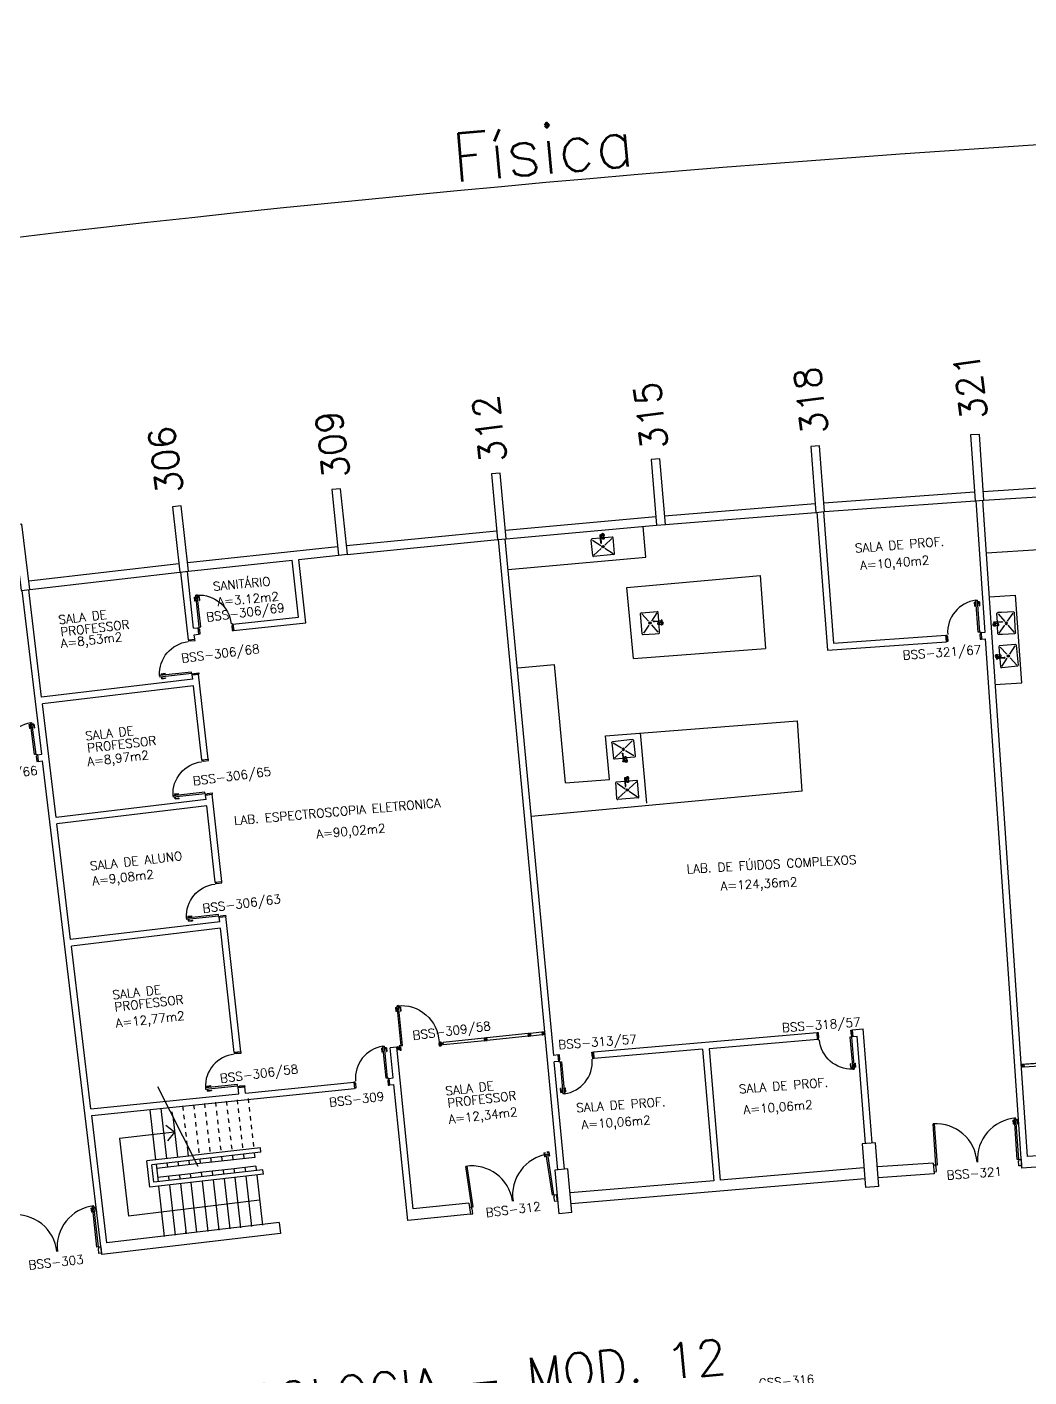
# Model space of a CAD drawing. Extents: x -152 to 150, y 325 to 437.
# Drawn here: x -50.26 to -27.46, y 406.4 to 437.11 of the extents above; entities that cross this region are included whole.
import ezdxf
from ezdxf.enums import TextEntityAlignment as Align

# ---------------------------------------------------------------- set-up
doc = ezdxf.new("R2010")
doc.units = 0
doc.header["$LTSCALE"] = 0.01
doc.header["$MEASUREMENT"] = 0
doc.header["$PDMODE"] = 98
doc.linetypes.add('HIDDEN', pattern=[0.375, 0.25, -0.125])
doc.layers.get('0').update_dxf_attribs({"linetype": 'CONTINUOUS'})
doc.layers.get('DEFPOINTS').update_dxf_attribs({"linetype": 'CONTINUOUS'})
for name, color, linetype in [('ALV', 2, 'CONTINUOUS'), ('AREA', 2, 'CONTINUOUS'), ('BANC', 2, 'CONTINUOUS'), ('DIV', 2, 'CONTINUOUS'), ('ESC', 1, 'CONTINUOUS'), ('ESQ', 1, 'CONTINUOUS'), ('ESTR', 3, 'CONTINUOUS'), ('NOPILAR1', 2, 'CONTINUOUS'), ('PEÇAS', 1, 'CONTINUOUS'), ('PISO', 1, 'CONTINUOUS'), ('TEXTO', 2, 'CONTINUOUS'), ('TEXTO-CENTRO-CUSTO', 2, 'CONTINUOUS'), ('TEXTO-ENDEREÇO', 2, 'CONTINUOUS'), ('USO', 2, 'CONTINUOUS')]:
    doc.layers.add(name, color=color, linetype=linetype)
doc.styles.add('1', font='romans.shx')
doc.styles.add('LEGENDA', font='romans.shx', dxfattribs={"height": 0.2})
doc.styles.add('NOPILAR', font='simplex.shx', dxfattribs={"height": 0.6})
doc.styles.add('UNB-100', font='simplex.shx', dxfattribs={"height": 3})
doc.styles.add('UNB-100-1', font='simplex.shx', dxfattribs={"height": 0.2})
doc.dimstyles.new('1-600', dxfattribs={"dimtxt": 1.1, "dimasz": 2.5, "dimexe": 2, "dimexo": 4, "dimgap": 0.2, "dimtad": 1, "dimdec": 0, "dimzin": 4, "dimdsep": 46, "dimlunit": 6, "dimtxsty": '1', "dimblk1": 'NONE', "dimblk2": 'NONE', "dimsah": 1, "dimcen": 0, "dimclrd": 2, "dimclre": 2, "dimclrt": 2, "dimadec": 0, "dimazin": 0, "dimtfac": 1, "dimtdec": 0, "dimtmove": 2, "dimatfit": 3, "dimldrblk": 'NONE', "dimfxl": 0, "dimtolj": 1, "dimtzin": 0, "dimarcsym": 0})

# ---------------------------------------------------------------- blocks, each defined once
blk = doc.blocks.new('PILAR-SSC')
blk.add_lwpolyline([(0, 0), (0, -1.5), (0.2, -1.5), (0.2, 0)], close=True)
blk = doc.blocks.new('PD80-SSC')
at = {"color": 2}
for p, q in [((-0.777, 0.01), (-0.777, -0.03)), ((-0.777, 0.01), (-0.687, 0.01)), ((-0.687, 0), (-0.687, 0.01)), ((-0.075, 0), (0.075, 0)), ((-0.075, 0), (-0.075, -0.02)), ((0.075, -0.03), (0.075, 0)), ((-0.817, -0.065), (-0.817, -0.03)), ((-0.085, -0.03), (-0.817, -0.03)), ((-0.085, -0.065), (-0.817, -0.065)), ((-0.777, -0.105), (-0.777, -0.065)), ((-0.777, -0.105), (-0.687, -0.105)), ((-0.767, 0), (-0.767, -0.03)), ((-0.767, 0), (-0.687, 0)), ((-0.767, -0.095), (-0.767, -0.065)), ((-0.767, -0.095), (-0.687, -0.095)), ((-0.687, -0.095), (-0.687, -0.105)), ((-0.085, -0.03), (-0.085, -0.065)), ((-0.075, -0.02), (-0.04, -0.02)), ((-0.04, -0.03), (-0.04, -0.02)), ((-0.04, -0.03), (0.075, -0.03)), ((-0.075, -0.781), (-0.04, -0.781)), ((-0.075, -0.801), (-0.075, -0.781)), ((-0.075, -0.801), (0.075, -0.801)), ((-0.075, -0.802), (0.075, -0.802)), ((-0.04, -0.771), (0.075, -0.771)), ((-0.04, -0.771), (-0.04, -0.781)), ((0.075, -0.771), (0.075, -0.801))]:
    blk.add_line(p, q, dxfattribs=at)
at = {"color": 1}
blk.add_arc((-0.085, -0.03), 0.731, 182.6571, 270, dxfattribs=at)
blk = doc.blocks.new('PTDP-SSC')
at = {"color": 2}
for p, q in [((0.055, 1.015), (0.09, 1.015)), ((0.055, 0.075), (0.055, 1.015)), ((0.09, 0.075), (0.09, 1.015)), ((1.91, 0.075), (1.91, 1.015)), ((1.945, 1.015), (1.91, 1.015)), ((1.945, 0.075), (1.945, 1.015)), ((0.05, 0.075), (0, 0.075)), ((0, 0.075), (0, -0.075)), ((0.05, 0.04), (0.05, 0.075)), ((0.06, 0.04), (0.05, 0.04)), ((0.055, 0.075), (0.09, 0.075)), ((0.06, -0.075), (0.06, 0.04)), ((1.945, 0.075), (1.91, 0.075)), ((1.94, -0.075), (1.94, 0.04)), ((1.94, 0.04), (1.95, 0.04)), ((1.95, 0.04), (1.95, 0.075)), ((1.95, 0.075), (2, 0.075)), ((2, 0.075), (2, -0.075)), ((0, -0.075), (0.06, -0.075)), ((2, -0.075), (1.94, -0.075))]:
    blk.add_line(p, q, dxfattribs=at)
at = {"color": 1}
for centre, start, end in [((0.055, 0.075), 0, 90), ((1.945, 0.075), 90, 180)]:
    blk.add_arc(centre, 0.94, start, end, dxfattribs=at)
blk = doc.blocks.new('PE80-SSC')
at = {"color": 2}
for p, q in [((0.075, 0), (-0.075, 0)), ((-0.075, -0.03), (-0.075, 0)), ((0.075, 0), (0.075, -0.02)), ((0.777, 0.01), (0.687, 0.01)), ((0.687, 0), (0.687, 0.01)), ((0.777, 0.01), (0.777, -0.03)), ((0.04, -0.03), (-0.075, -0.03)), ((0.075, -0.02), (0.04, -0.02)), ((0.04, -0.03), (0.04, -0.02)), ((0.085, -0.03), (0.817, -0.03)), ((0.085, -0.03), (0.085, -0.065)), ((0.085, -0.065), (0.817, -0.065)), ((0.767, 0), (0.687, 0)), ((0.767, -0.095), (0.687, -0.095)), ((0.687, -0.095), (0.687, -0.105)), ((0.777, -0.105), (0.687, -0.105)), ((0.767, 0), (0.767, -0.03)), ((0.767, -0.095), (0.767, -0.065)), ((0.777, -0.105), (0.777, -0.065)), ((0.817, -0.065), (0.817, -0.03)), ((0.04, -0.771), (-0.075, -0.771)), ((-0.075, -0.771), (-0.075, -0.801)), ((0.075, -0.801), (-0.075, -0.801)), ((0.075, -0.802), (-0.075, -0.802)), ((0.04, -0.771), (0.04, -0.781)), ((0.075, -0.781), (0.04, -0.781)), ((0.075, -0.801), (0.075, -0.781))]:
    blk.add_line(p, q, dxfattribs=at)
at = {"color": 1}
blk.add_arc((0.085, -0.03), 0.731, 270, 357.3429, dxfattribs=at)
blk = doc.blocks.new('INOXA1-P')
for p, q in [((0.043, 0.008), (0.043, -0.022)), ((0.062, 0.04), (0.071, 0.04)), ((0.131, 0.048), (0.076, 0.043)), ((0.131, -0.002), (0.076, 0.003)), ((0.12, 0.23), (0.12, 0.047)), ((0.22, 0.25), (0.14, 0.25)), ((0.15, 0.22), (0.287, 0.043)), ((0.5, 0.25), (0.22, 0.25)), ((0.353, 0.043), (0.49, 0.22)), ((0.52, 0.23), (0.52, -0.23)), ((0.22, -0.027), (0.054, -0.027)), ((0.22, -0.037), (0.054, -0.037)), ((0.063, -0.003), (0.063, -0.021)), ((0.12, -0.001), (0.12, -0.027)), ((0.12, -0.037), (0.12, -0.23)), ((0.22, -0.25), (0.14, -0.25)), ((0.15, -0.22), (0.287, -0.043)), ((0.231, -0.027), (0.22, -0.027)), ((0.231, -0.037), (0.22, -0.037)), ((0.5, -0.25), (0.22, -0.25)), ((0.353, -0.043), (0.49, -0.22))]:
    blk.add_line(p, q)
blk.add_lwpolyline([(0.076, 0.003), (0.072, 0.004), (0.069, 0.009), (0.067, 0.015), (0.066, 0.023), (0.067, 0.031), (0.069, 0.037), (0.072, 0.042), (0.076, 0.043)])
blk.add_lwpolyline([(0.131, 0.048), (0.137, 0.046), (0.143, 0.041), (0.147, 0.033), (0.148, 0.023), (0.147, 0.013), (0.143, 0.006), (0.137, 0), (0.131, -0.002), (0.125, 0), (0.119, 0.006), (0.115, 0.013), (0.114, 0.023), (0.115, 0.033), (0.119, 0.041), (0.125, 0.046)], close=True)
for radius in [0.0266, 0.0163]:
    blk.add_circle((0.32, 0), radius)
for centre, radius, start, end in [((0.054, 0.023), 0.0349, 36.1705, 252.2568), ((0.054, 0.023), 0.0189, 62.7367, 235.7375), ((0.073, -0.003), 0.01, 102.8285, 180), ((0.054, 0.023), 0.0349, 285.5373, 323.9987), ((0.14, 0.23), 0.02, 90, 180), ((0.5, 0.23), 0.02, 360, 90), ((0.054, -0.032), 0.0145, 20.161, 339.839), ((0.054, -0.032), 0.005, 90.0037, 269.9963), ((0.14, -0.23), 0.02, 180, 270), ((0.231, -0.032), 0.00738, 222.6559, 137.3441), ((0.231, -0.032), 0.005, 269.9935, 90.0065), ((0.5, -0.23), 0.02, 270, 360)]:
    blk.add_arc(centre, radius, start, end)
blk = doc.blocks.new('*D68')
at = {"layer": 'DEFPOINTS', "color": 0}
for p in [(-16.911, 434.96), (25.872, 428.073), (25.783, 426.576), (-100.778, 416.69), (-100.424, 415.233)]:
    blk.add_point(p, dxfattribs=at)
at = {"layer": 'TEXTO-CENTRO-CUSTO', "color": 2, "lineweight": -2}
for p, q in [((26.11, 432.066), (26.377, 436.527)), ((-101.723, 420.577), (-102.785, 424.95))]:
    blk.add_line(p, q, dxfattribs=at)
blk.add_arc((0.36, 0.497), 434.806, 86.58537, 103.65854, dxfattribs=at)
at = {"layer": 'TEXTO-CENTRO-CUSTO', "color": 2, "insert": (-38.525, 434.313), "char_height": 1.1, "attachment_point": 5, "rotation": 5.122, "style": '1'}
blk.add_mtext('\\A1;Física', dxfattribs=at)
blk = doc.blocks.new('_NONE')
at = {"color": 0, "linetype": 'ByBlock'}
blk.add_circle((0, 0), 0.25, dxfattribs=at)
blk = doc.blocks.new('*D70')
at = {"layer": 'DEFPOINTS', "color": 0}
for p in [(-114.26, 419.921), (-107.85, 414.906), (-107.471, 413.455), (-114.89, 413.002), (-114.486, 411.557)]:
    blk.add_point(p, dxfattribs=at)
at = {"layer": 'TEXTO-CENTRO-CUSTO', "color": 2, "lineweight": -2}
for p, q in [((-108.86, 418.777), (-109.997, 423.13)), ((-115.966, 416.855), (-117.177, 421.189))]:
    blk.add_line(p, q, dxfattribs=at)
blk.add_arc((0.364, 0.48), 434.821, 104.63415, 105.60976, dxfattribs=at)
blk = doc.blocks.new('DIVMT-SSC')
for p, q in [((0, 0.005), (0, -0.005)), ((0, -0.005), (0, 0.005)), ((-0.03, -0.03), (-0.03, -0.97)), ((0.006, -0.03), (-0.006, -0.03)), ((-0.005, 0), (0.005, 0)), ((0.005, 0), (-0.005, 0)), ((0.006, -0.02), (0.006, -0.03)), ((0.03, -0.03), (0.03, -0.97)), ((0.03, -0.97), (-0.03, -0.97)), ((-0.006, -0.98), (-0.006, -0.97)), ((-0.006, -0.98), (0.006, -0.98)), ((0.006, -1.001), (-0.006, -1.001)), ((0.005, -0.97), (-0.005, -0.97)), ((0, -0.994), (0, -1.007)), ((0, -1.02), (0, -1.021)), ((0.006, -0.98), (0.006, -0.97))]:
    blk.add_line(p, q)
blk.add_lwpolyline([(0.006, -0.02), (-0.006, -0.02), (0.006, -0.02), (0.006, -0.03), (0.03, -0.03), (0.03, -0.008), (0.02, -0.008), (0.02, 0.008), (0.03, 0.008), (0.03, 0.03), (0.006, 0.03), (0.006, 0.02), (-0.006, 0.02), (-0.006, 0.03), (-0.03, 0.03), (-0.03, 0.008), (-0.02, 0.008), (-0.02, -0.008), (-0.03, -0.008), (-0.03, -0.03), (-0.006, -0.03), (-0.006, -0.02), (-0.006, -0.03)])
blk = doc.blocks.new('PDV2D-SSC')
for p, q in [((-0.148, 0.925), (-0.108, 0.925)), ((-0.148, 0.925), (-0.148, 0.835)), ((-0.106, 0.965), (-0.076, 0.965)), ((-0.106, 0.05), (-0.106, 0.965)), ((-0.076, 0.05), (-0.076, 0.965)), ((-0.034, 0.925), (-0.074, 0.925)), ((-0.034, 0.925), (-0.034, 0.835)), ((-0.138, 0.835), (-0.148, 0.835)), ((-0.138, 0.915), (-0.108, 0.915)), ((-0.138, 0.915), (-0.138, 0.835)), ((-0.044, 0.915), (-0.074, 0.915)), ((-0.044, 0.915), (-0.044, 0.835)), ((-0.044, 0.835), (-0.034, 0.835)), ((-0.95, 0.05), (-0.97, 0.05)), ((-0.97, 0.05), (-0.97, 0.035)), ((-0.97, 0.035), (-0.97, -0.035)), ((-0.95, 0.02), (-0.95, 0.05)), ((-0.95, 0.02), (-0.94, 0.02)), ((-0.94, -0.05), (-0.94, 0.02)), ((-0.076, 0.05), (-0.106, 0.05)), ((-0.051, 0.02), (-0.061, 0.02)), ((-0.061, -0.05), (-0.061, 0.02)), ((-0.051, 0.05), (-0.031, 0.05)), ((-0.051, 0.02), (-0.051, 0.05)), ((-0.031, 0.05), (-0.031, -0.05)), ((-0.97, -0.035), (-0.97, -0.05)), ((-0.97, -0.05), (-0.94, -0.05)), ((-0.031, -0.05), (-0.061, -0.05))]:
    blk.add_line(p, q)
at = {"color": 1}
blk.add_arc((-0.076, 0.1), 0.865, 90, 183.3214, dxfattribs=at)
blk = doc.blocks.new('MTT-SSC')
for p, q in [((-0.006, 0.03), (-0.03, 0.03)), ((-0.03, 0.008), (-0.03, 0.03)), ((-0.03, 0.008), (-0.02, 0.008)), ((-0.02, -0.008), (-0.02, 0.008)), ((-0.006, 0.0205), (-0.006, 0.03)), ((0.006, 0.0205), (-0.006, 0.0205)), ((0.0051, 0), (-0.0051, 0)), ((-0.0051, 0), (0.0051, 0)), ((0, -0.0051), (0, 0.0051)), ((0, 0.0051), (0, -0.0051)), ((0.006, 0.0205), (0.006, 0.03)), ((0.006, 0.03), (0.03, 0.03)), ((0.02, -0.008), (0.02, 0.008)), ((0.03, 0.008), (0.02, 0.008)), ((0.03, 0.008), (0.03, 0.03)), ((-0.03, -0.008), (-0.02, -0.008)), ((-0.03, -0.008), (-0.03, -0.03)), ((-0.03, -0.03), (-0.006, -0.03)), ((-0.03, -0.03), (-0.009, -0.03)), ((-0.009, -0.03), (-0.027, -0.03)), ((-0.006, -0.0205), (-0.006, -0.03)), ((-0.006, -0.0205), (-0.006, -0.03)), ((0.006, -0.0205), (-0.006, -0.0205)), ((-0.006, -0.0205), (0.006, -0.0205)), ((0.006, -0.0205), (0.006, -0.03)), ((0.006, -0.0205), (0.006, -0.03)), ((0.03, -0.03), (0.006, -0.03)), ((0.03, -0.008), (0.02, -0.008)), ((0.03, -0.008), (0.03, -0.03))]:
    blk.add_line(p, q)

msp = doc.modelspace()

# ---------------------------------------------------------------- linework, layer by layer
at = {"layer": 'ALV'}
for p, q in [((-28.502, 426.544), (-25.075, 426.763)), ((-28.489, 426.344), (-25.062, 426.564)), ((-35.752, 425.989), (-32.329, 426.267)), ((-32.128, 426.282), (-28.703, 426.53)), ((-32.114, 426.083), (-28.689, 426.331)), ((-28.459, 423.34), (-28.663, 426.333)), ((-27.494, 411.412), (-28.513, 426.343)), ((-39.373, 425.665), (-35.953, 425.972)), ((-35.736, 425.79), (-32.313, 426.067)), ((-32.287, 426.069), (-32.046, 422.929)), ((-32.137, 426.081), (-31.908, 423.09)), ((-42.991, 425.311), (-39.574, 425.647)), ((-39.355, 425.466), (-35.935, 425.773)), ((-42.972, 425.112), (-39.554, 425.447)), ((-38.181, 411.111), (-39.528, 425.45)), ((-38.275, 413.714), (-39.379, 425.464)), ((-46.606, 424.925), (-43.192, 425.29)), ((-44.073, 424.995), (-43.171, 425.091)), ((-50.218, 424.509), (-46.807, 424.903)), ((-46.469, 423.432), (-46.609, 424.724)), ((-46.585, 424.727), (-44.222, 424.979)), ((-44.083, 423.686), (-44.223, 424.981)), ((-43.918, 423.553), (-44.073, 424.997)), ((-50.195, 424.311), (-46.784, 424.704)), ((-46.587, 423.168), (-46.758, 424.707)), ((-49.922, 420.567), (-50.368, 424.29)), ((-49.926, 421.86), (-50.219, 424.308)), ((-27.628, 422.191), (-27.765, 424.186)), ((-45.573, 423.527), (-44.083, 423.686)), ((-45.557, 423.378), (-43.918, 423.553)), ((-46.469, 423.432), (-46.37, 423.442)), ((-46.453, 423.282), (-46.354, 423.293)), ((-46.442, 423.183), (-46.453, 423.282)), ((-31.908, 423.09), (-29.35, 423.275)), ((-29.34, 423.127), (-29.35, 423.275)), ((-28.551, 423.333), (-28.459, 423.34)), ((-28.551, 423.333), (-28.539, 423.183)), ((-28.539, 423.183), (-28.448, 423.19)), ((-27.627, 411.152), (-28.448, 423.19)), ((-32.046, 422.929), (-29.339, 423.125)), ((-46.487, 422.271), (-46.498, 422.371)), ((-46.137, 420.451), (-46.353, 422.387)), ((-46.283, 420.434), (-46.471, 422.122)), ((-49.598, 419.129), (-49.908, 421.711)), ((-50.023, 420.554), (-49.922, 420.567)), ((-50.023, 420.554), (-50.002, 420.401)), ((-50.002, 420.401), (-49.903, 420.413)), ((-48.558, 409.182), (-49.903, 420.413)), ((-46.183, 419.538), (-46.194, 419.637)), ((-45.827, 417.668), (-46.048, 419.654)), ((-45.974, 417.651), (-46.167, 419.389)), ((-49.266, 416.349), (-49.581, 418.98)), ((-45.874, 416.755), (-45.885, 416.855)), ((-45.394, 413.798), (-45.738, 416.871)), ((-45.543, 413.781), (-45.857, 416.606)), ((-48.804, 412.495), (-49.248, 416.2)), ((-31.484, 414.294), (-31.232, 414.317)), ((-31.484, 414.294), (-31.47, 414.145)), ((-31.032, 411.721), (-31.232, 414.317)), ((-32.283, 414.226), (-37.373, 413.791)), ((-32.269, 414.076), (-34.741, 413.865)), ((-32.283, 414.226), (-32.269, 414.076)), ((-31.47, 414.145), (-31.369, 414.154)), ((-31.182, 411.71), (-31.369, 414.154)), ((-45.394, 413.798), (-45.543, 413.781)), ((-41.846, 413.902), (-41.996, 413.887)), ((-41.925, 413.2), (-41.996, 413.887)), ((-41.469, 410.222), (-41.846, 413.902)), ((-38.172, 413.723), (-38.275, 413.714)), ((-38.172, 413.723), (-38.16, 413.574)), ((-37.373, 413.791), (-37.361, 413.642)), ((-34.89, 413.853), (-37.361, 413.642)), ((-34.89, 413.853), (-34.635, 410.864)), ((-34.741, 413.865), (-34.485, 410.876)), ((-38.16, 413.574), (-38.261, 413.565)), ((-38.032, 411.125), (-38.261, 413.565)), ((-45.29, 412.855), (-42.822, 413.108)), ((-42.822, 413.108), (-42.807, 412.959)), ((-42.025, 413.19), (-41.925, 413.2)), ((-42.025, 413.19), (-42.009, 413.041)), ((-42.009, 413.041), (-41.91, 413.051)), ((-41.593, 409.958), (-41.91, 413.051)), ((-48.804, 412.495), (-45.439, 412.84)), ((-48.786, 412.346), (-42.807, 412.959)), ((-45.306, 413.001), (-45.455, 412.984)), ((-45.439, 412.84), (-45.455, 412.984)), ((-45.29, 412.855), (-45.306, 413.001)), ((-48.439, 409.448), (-48.786, 412.346)), ((-24.222, 411.635), (-27.494, 411.412)), ((-29.639, 411.265), (-30.912, 411.179)), ((-29.639, 411.265), (-29.622, 411.016)), ((-24.205, 411.386), (-27.627, 411.152)), ((-31.197, 410.906), (-37.878, 410.336)), ((-31.218, 411.155), (-34.485, 410.876)), ((-29.622, 411.016), (-30.895, 410.929)), ((-34.635, 410.864), (-37.899, 410.585)), ((-40.208, 410.351), (-41.469, 410.222)), ((-40.208, 410.351), (-40.172, 410.103)), ((-40.172, 410.103), (-41.593, 409.958)), ((-44.518, 409.912), (-48.439, 409.448)), ((-44.518, 409.912), (-44.49, 409.664)), ((-44.49, 409.664), (-48.558, 409.182))]:
    msp.add_line(p, q, dxfattribs=at)
at = {"layer": 'BANC'}
for p, q in [((-36.176, 425.048), (-36.241, 425.745)), ((-39.313, 424.767), (-36.176, 425.048)), ((-28.431, 425.146), (-27.234, 425.222)), ((-36.613, 424.357), (-33.581, 424.628)), ((-33.581, 424.628), (-33.453, 422.972)), ((-36.461, 422.741), (-36.613, 424.357)), ((-28.368, 424.148), (-27.765, 424.186)), ((-36.461, 422.741), (-33.453, 422.972)), ((-39.092, 422.528), (-38.256, 422.603)), ((-38.004, 419.914), (-38.256, 422.603)), ((-28.24, 422.152), (-27.628, 422.191)), ((-37.1, 420.987), (-32.731, 421.322)), ((-36.153, 419.455), (-36.302, 421.048)), ((-32.622, 419.726), (-32.731, 421.322)), ((-37.007, 419.991), (-37.1, 420.987)), ((-38.004, 419.914), (-37.007, 419.991)), ((-32.622, 419.726), (-38.786, 419.147))]:
    msp.add_line(p, q, dxfattribs=at)
at = {"layer": 'DIV'}
for p, q in [((-40.829, 414.007), (-40.851, 414.004)), ((-40.851, 414.004), (-40.849, 413.981)), ((-40.845, 413.945), (-40.851, 414.004)), ((-40.851, 414.004), (-40.849, 413.984)), ((-40.849, 413.984), (-40.851, 414.001)), ((-40.839, 413.981), (-40.849, 413.981)), ((-40.839, 413.981), (-40.849, 413.981)), ((-40.847, 413.97), (-40.848, 413.98)), ((-40.838, 413.97), (-40.839, 413.981)), ((-40.839, 413.981), (-40.838, 413.97)), ((-40.829, 414.007), (-40.828, 413.997)), ((-40.828, 413.997), (-40.812, 413.998)), ((-40.823, 413.977), (-40.813, 413.978)), ((-40.813, 413.978), (-40.823, 413.977)), ((-40.818, 413.973), (-40.819, 413.983)), ((-40.819, 413.983), (-40.818, 413.973)), ((-38.846, 414.18), (-38.847, 414.18)), ((-38.82, 414.182), (-38.834, 414.181)), ((-38.827, 414.175), (-38.828, 414.188)), ((-38.807, 414.19), (-38.797, 414.191)), ((-38.807, 414.19), (-38.806, 414.178)), ((-38.806, 414.178), (-38.796, 414.179)), ((-38.483, 414.247), (-38.8, 414.215)), ((-38.794, 414.155), (-38.8, 414.215)), ((-38.796, 414.18), (-38.797, 414.19)), ((-38.477, 414.187), (-38.794, 414.155)), ((-40.838, 413.97), (-40.847, 413.969)), ((-40.838, 413.97), (-40.847, 413.969)), ((-40.845, 413.945), (-40.847, 413.969)), ((-40.823, 413.947), (-40.845, 413.945)), ((-40.824, 413.957), (-40.808, 413.959)), ((-40.823, 413.947), (-40.824, 413.957))]:
    msp.add_line(p, q, dxfattribs=at)
at = {"layer": 'ESC'}
for p, q in [((-46.436, 411.321), (-47.283, 413)), ((-47.464, 412.479), (-47.334, 411.338)), ((-47.215, 412.507), (-47.086, 411.367)), ((-46.944, 412.329), (-46.838, 411.395)), ((-46.904, 411.965), (-48.152, 411.823)), ((-48.152, 411.823), (-47.952, 410.059)), ((-46.904, 411.965), (-47.1, 412.12)), ((-46.904, 411.965), (-47.06, 411.769)), ((-46.613, 411.633), (-46.589, 411.423)), ((-44.947, 411.609), (-46.493, 411.434)), ((-44.936, 411.51), (-44.947, 411.609)), ((-46.51, 411.432), (-47.531, 411.316)), ((-47.463, 410.717), (-47.531, 411.316)), ((-46.423, 411.341), (-47.42, 411.228)), ((-47.375, 410.828), (-47.42, 411.228)), ((-47.323, 411.239), (-47.278, 410.839)), ((-46.397, 411.244), (-47.312, 411.14)), ((-47.075, 411.267), (-47.063, 411.168)), ((-46.826, 411.295), (-46.815, 411.196)), ((-46.578, 411.324), (-46.567, 411.224)), ((-44.936, 411.51), (-46.445, 411.339)), ((-46.366, 411.183), (-46.432, 411.313)), ((-45.076, 411.394), (-46.397, 411.244)), ((-46.33, 411.352), (-46.318, 411.253)), ((-46.081, 411.38), (-46.07, 411.281)), ((-45.833, 411.408), (-45.821, 411.309)), ((-45.584, 411.436), (-45.573, 411.337)), ((-45.336, 411.465), (-45.325, 411.365)), ((-45.087, 411.493), (-45.076, 411.394)), ((-44.879, 411.01), (-47.463, 410.717)), ((-44.891, 411.11), (-47.375, 410.828)), ((-46.534, 411.023), (-47.289, 410.938)), ((-47.041, 410.966), (-47.029, 410.867)), ((-46.792, 410.994), (-46.781, 410.895)), ((-46.544, 411.022), (-46.532, 410.923)), ((-46.259, 411.055), (-46.534, 411.023)), ((-45.543, 411.136), (-46.324, 411.047)), ((-46.295, 411.051), (-46.284, 410.952)), ((-46.047, 411.079), (-46.036, 410.98)), ((-45.798, 411.107), (-45.787, 411.008)), ((-45.776, 410.909), (-45.646, 409.766)), ((-45.55, 411.135), (-45.539, 411.036)), ((-45.053, 411.192), (-45.543, 411.136)), ((-45.528, 410.937), (-45.398, 409.794)), ((-45.302, 411.163), (-45.29, 411.064)), ((-45.279, 410.965), (-45.149, 409.822)), ((-45.053, 411.192), (-45.042, 411.093)), ((-45.031, 410.993), (-44.901, 409.85)), ((-44.879, 411.01), (-44.891, 411.11)), ((-47.266, 410.739), (-47.137, 409.596)), ((-47.018, 410.768), (-46.888, 409.625)), ((-46.77, 410.796), (-46.64, 409.653)), ((-46.392, 409.684), (-46.521, 410.824)), ((-46.273, 410.852), (-46.143, 409.709)), ((-46.024, 410.88), (-45.895, 409.737)), ((-44.966, 410.423), (-47.952, 410.059)), ((-46.64, 409.656), (-46.646, 409.704))]:
    msp.add_line(p, q, dxfattribs=at)
at = {"layer": 'ESC', "linetype": 'HIDDEN'}
for p, q in [((-46.944, 412.329), (-46.965, 412.533)), ((-46.719, 412.563), (-46.619, 411.684)), ((-46.47, 412.591), (-46.341, 411.451)), ((-46.222, 412.62), (-46.092, 411.479)), ((-45.973, 412.648), (-45.844, 411.508)), ((-45.725, 412.676), (-45.596, 411.536)), ((-45.477, 412.704), (-45.347, 411.564)), ((-45.228, 412.732), (-45.099, 411.592))]:
    msp.add_line(p, q, dxfattribs=at)
at = {"layer": 'ESQ'}
for p, q in [((-27.831, 412.241), (-27.791, 412.244)), ((-27.831, 412.241), (-27.825, 412.151)), ((-27.815, 412.152), (-27.825, 412.151)), ((-27.82, 412.231), (-27.791, 412.234)), ((-27.82, 412.231), (-27.815, 412.152)), ((-27.717, 412.249), (-27.757, 412.246)), ((-27.726, 412.238), (-27.756, 412.236)), ((-27.726, 412.238), (-27.72, 412.158)), ((-27.72, 412.158), (-27.711, 412.159)), ((-27.717, 412.249), (-27.71, 412.159)), ((-38.388, 411.518), (-38.428, 411.511)), ((-38.388, 411.518), (-38.372, 411.429)), ((-38.501, 411.497), (-38.462, 411.504)), ((-38.501, 411.497), (-38.485, 411.409)), ((-38.49, 411.489), (-38.46, 411.495)), ((-38.49, 411.489), (-38.475, 411.41)), ((-38.475, 411.41), (-38.485, 411.409)), ((-38.396, 411.506), (-38.426, 411.501)), ((-38.396, 411.506), (-38.382, 411.427)), ((-38.382, 411.427), (-38.372, 411.429)), ((-48.806, 410.241), (-48.766, 410.246)), ((-48.806, 410.241), (-48.794, 410.151)), ((-48.795, 410.232), (-48.765, 410.236)), ((-48.795, 410.232), (-48.784, 410.153)), ((-48.784, 410.153), (-48.794, 410.151)), ((-48.692, 410.255), (-48.732, 410.25)), ((-48.7, 410.244), (-48.73, 410.24)), ((-48.7, 410.244), (-48.69, 410.164)), ((-48.692, 410.255), (-48.68, 410.166)), ((-48.69, 410.164), (-48.68, 410.166))]:
    msp.add_line(p, q, dxfattribs=at)
at = {"layer": 'ESTR'}
for p, q in [((-30.957, 411.727), (-31.257, 411.704)), ((-31.257, 411.704), (-31.18, 410.707)), ((-30.881, 410.73), (-30.957, 411.727)), ((-37.955, 411.132), (-38.253, 411.104)), ((-38.253, 411.104), (-38.16, 410.109)), ((-37.861, 410.137), (-37.955, 411.132)), ((-30.881, 410.73), (-31.18, 410.707)), ((-37.861, 410.137), (-38.159, 410.109))]:
    msp.add_line(p, q, dxfattribs=at)
at = {"layer": 'PISO'}
msp.add_line((-20.754, 413.976), (-27.637, 413.507), dxfattribs=at)
at = {"layer": 'TEXTO-ENDEREÇO'}
for p, q in [((-46.487, 422.271), (-49.926, 421.86)), ((-46.353, 422.387), (-46.498, 422.371)), ((-46.469, 422.123), (-49.908, 421.711)), ((-46.283, 420.434), (-46.137, 420.451)), ((-46.183, 419.538), (-49.598, 419.129)), ((-46.194, 419.637), (-46.048, 419.654)), ((-46.167, 419.389), (-49.581, 418.98)), ((-45.974, 417.651), (-45.827, 417.668)), ((-45.874, 416.755), (-49.266, 416.349)), ((-45.857, 416.606), (-49.248, 416.2))]:
    msp.add_line(p, q, dxfattribs=at)

# ---------------------------------------------------------------- block references
at = {"layer": 'DIV', "xscale": -1}
for name, p, rotation in [('PDV2D-SSC', (-41.814, 413.876), 5.854027674947835), ('DIVMT-SSC', (-27.605, 413.479), 93.9853265388429)]:
    msp.add_blockref(name, p, dxfattribs=dict(at, rotation=rotation))
at = {"layer": 'DIV'}
for name, p, rotation in [('DIVMT-SSC', (-39.823, 414.08), 275.8540276749674), ('DIVMT-SSC', (-38.827, 414.182), 275.8540276749674), ('MTT-SSC', (-38.51, 414.215), 5.854027674967464), ('MTT-SSC', (-41.813, 413.876), 5.854027674967464)]:
    msp.add_blockref(name, p, dxfattribs=dict(at, rotation=rotation))
at = {"layer": 'ESQ', "xscale": -1}
for p, rotation in [((-46.362, 423.368), 96.15120747300821), ((-46.423, 422.379), 186.3799985264771), ((-46.118, 419.646), 186.3799985264771), ((-45.812, 416.863), 186.3799985264771), ((-31.477, 414.219), 274.9304061862358)]:
    msp.add_blockref('PD80-SSC', p, dxfattribs=dict(at, rotation=rotation))
at = {"layer": 'ESQ'}
for name, p, rotation in [('PD80-SSC', (-28.545, 423.258), 274.1468987982809), ('PD80-SSC', (-50.013, 420.48), 277.2459013552145), ('PE80-SSC', (-45.38, 412.993), 185.9112485376829), ('PD80-SSC', (-42.017, 413.115), 275.5238643863192), ('PD80-SSC', (-38.166, 413.648), 94.82569137474741), ('PTDP-SSC', (-29.631, 411.141), 3.905073780285884), ('PTDP-SSC', (-40.183, 410.178), 8.458336839540026), ('PTDP-SSC', (-50.558, 409.069), 6.280718075557561)]:
    msp.add_blockref(name, p, dxfattribs=dict(at, rotation=rotation))
at = {"layer": 'ESTR'}
for p, rotation in [((-28.79, 427.827), 3.902439024390412), ((-32.427, 427.563), 4.390243902440108), ((-36.061, 427.267), 4.878048780486218), ((-39.693, 426.941), 5.365853658536199), ((-43.322, 426.584), 5.853658536585351), ((-46.948, 426.195), 6.34146341463401), ((-50.571, 425.776), 6.829268292683424)]:
    msp.add_blockref('PILAR-SSC', p, dxfattribs=dict(at, rotation=rotation))
at = {"layer": 'PEÇAS'}
for p, rotation in [((-37.184, 425.603), 275.122488199031), ((-35.763, 423.573), 184.3902439024401), ((-28.247, 422.769), 5.201186044674491), ((-36.625, 420.07), 274.3902439024393)]:
    msp.add_blockref('INOXA1-P', p, dxfattribs=dict(at, rotation=rotation))
at = {"layer": 'PEÇAS', "xscale": -1}
for p, rotation in [((-28.299, 423.53), 182.6044302807996), ((-36.652, 420.355), 276.3422016913434)]:
    msp.add_blockref('INOXA1-P', p, dxfattribs=dict(at, rotation=rotation))

# ---------------------------------------------------------------- texts
at = {"layer": 'AREA', "style": 'UNB-100'}
for s, rotation, p in [('A=10,40m2', 4.4272, (-31.296, 424.762)), ('A=3.12m2', 5.2923, (-45.92, 423.932)), ('A=8,53m2', 6.483, (-49.481, 422.983)), ('A=8,97m2', 6.483, (-48.875, 420.295)), ('A=90,02m2', 4.9894, (-43.667, 418.649)), ('A=9,08m2', 6.483, (-48.761, 417.581)), ('A=124,36m2', 3.2193, (-34.473, 417.468)), ('A=12,77m2', 6.483, (-48.231, 414.344)), ('A=12,34m2', 6.483, (-40.658, 412.159)), ('A=10,06m2', 4.4139, (-33.949, 412.377)), ('A=10,06m2', 3.9776, (-37.637, 412.038))]:
    msp.add_text(s, height=0.2, rotation=rotation, dxfattribs=at).set_placement(p)
at = {"layer": 'NOPILAR1', "style": 'NOPILAR'}
for s, rotation, p in [('321', 97.3487, (-28.404, 428.21)), ('318', 97.3487, (-32.029, 427.88)), ('315', 97.3487, (-35.673, 427.538)), ('312', 97.3487, (-39.341, 427.237)), ('309', 97.3487, (-42.913, 426.882)), ('306', 98.1167, (-46.701, 426.534))]:
    msp.add_text(s, height=0.6, rotation=rotation, dxfattribs=at).set_placement(p)
at = {"layer": 'TEXTO', "style": 'UNB-100'}
for s, rotation, p in [('SALA DE PROF.', 4.4272, (-31.412, 425.151)), ('SANITÁRIO', 5.2923, (-46.017, 424.281)), ('SALA DE', 6.483, (-49.533, 423.521)), ('PROFESSOR', 6.483, (-49.487, 423.245)), ('SALA DE', 6.483, (-48.922, 420.879)), ('PROFESSOR', 6.483, (-48.876, 420.603)), ('LAB. ESPECTROSCOPIA ELETRONICA', 4.9894, (-45.54, 418.954)), ('SALA DE ALUNO', 6.483, (-48.812, 417.92)), ('LAB. DE FÚIDOS COMPLEXOS', 3.2193, (-35.243, 417.853)), ('SALA DE', 6.483, (-48.302, 414.988)), ('PROFESSOR', 6.483, (-48.256, 414.712)), ('SALA DE', 6.483, (-40.729, 412.803)), ('SALA DE PROF.', 4.4139, (-34.053, 412.846)), ('PROFESSOR', 6.483, (-40.683, 412.527)), ('SALA DE PROF.', 3.9776, (-37.755, 412.421))]:
    msp.add_text(s, height=0.2, rotation=rotation, dxfattribs=at).set_placement(p)
at = {"layer": 'TEXTO-ENDEREÇO', "style": 'UNB-100-1'}
for s, rotation, p in [('BSS-306/69', 7.1987, (-45.277, 423.692)), ('BSS-306/68', 7.1987, (-45.846, 422.757)), ('BSS-321/67', 4.2397, (-29.436, 422.781)), ('BSS-303/66', 7.1987, (-50.896, 419.99)), ('BSS-306/65', 7.1987, (-45.582, 419.967)), ('BSS-306/63', 7.1987, (-45.363, 417.066)), ('BSS-318/57', 4.2397, (-32.181, 414.309)), ('BSS-309/58', 7.1987, (-40.585, 414.177)), ('BSS-313/57', 4.2397, (-37.271, 413.921)), ('BSS-306/58', 7.1987, (-44.967, 413.199)), ('BSS-309', 6.7459, (-42.747, 412.616)), ('BSS-321', 4.2397, (-28.699, 410.931)), ('BSS-312', 6.9999, (-39.184, 410.11)), ('BSS-303', 6.2336, (-49.588, 408.91)), ('CSS-316', 4.616, (-32.97, 406.203))]:
    msp.add_text(s, height=0.2, rotation=rotation, dxfattribs=at).set_placement(p, align=Align.CENTER)
at = {"layer": 'USO', "style": 'LEGENDA'}
msp.add_text('LAB. ECOLOGIA - MOD. 12', height=0.8, rotation=5.6652, dxfattribs=at).set_placement((-48.681, 405.051))

# ---------------------------------------------------------------- dimensions: what is measured, and where the dimension line sits
at = {"layer": 'TEXTO-CENTRO-CUSTO'}
for base, line1, line2, text, picture, middle in [((-16.911, 434.96), ((-100.778, 416.69), (-100.424, 415.233)), ((25.872, 428.073), (25.783, 426.576)), 'Física', '*D68', (-38.525, 434.313)), ((-114.26, 419.921), ((-114.89, 413.002), (-114.486, 411.557)), ((-107.85, 414.906), (-107.471, 413.455)), ' ', '*D70', (-0.757, 435.187))]:
    dim = msp.add_angular_dim_2l(base=base, line1=line1, line2=line2, text=text, dimstyle='1-600', override={"dimazin": 1}, dxfattribs=at)
    dim.commit()
    dim.dimension.update_dxf_attribs({"geometry": picture, "text_midpoint": middle})

doc.saveas('drawing.dxf')
